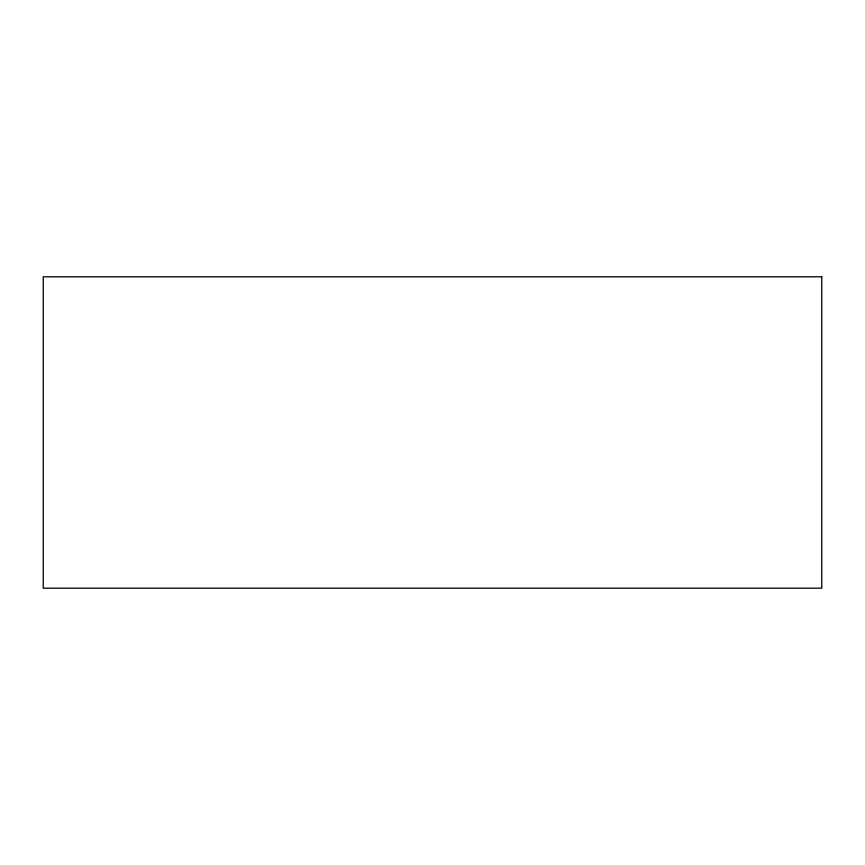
<?xml version="1.0" encoding="UTF-8"?>
<svg xmlns="http://www.w3.org/2000/svg" width="865" height="865" viewBox="0 0 865 865"><rect width="100%" height="100%" fill="white"/><g stroke="black" fill="none" stroke-linecap="round" stroke-linejoin="round"><path stroke-width="1.3" d="M821.75 276.8L43.25 276.8L43.25 588.2L821.75 588.2L821.75 276.8"/></g></svg>
